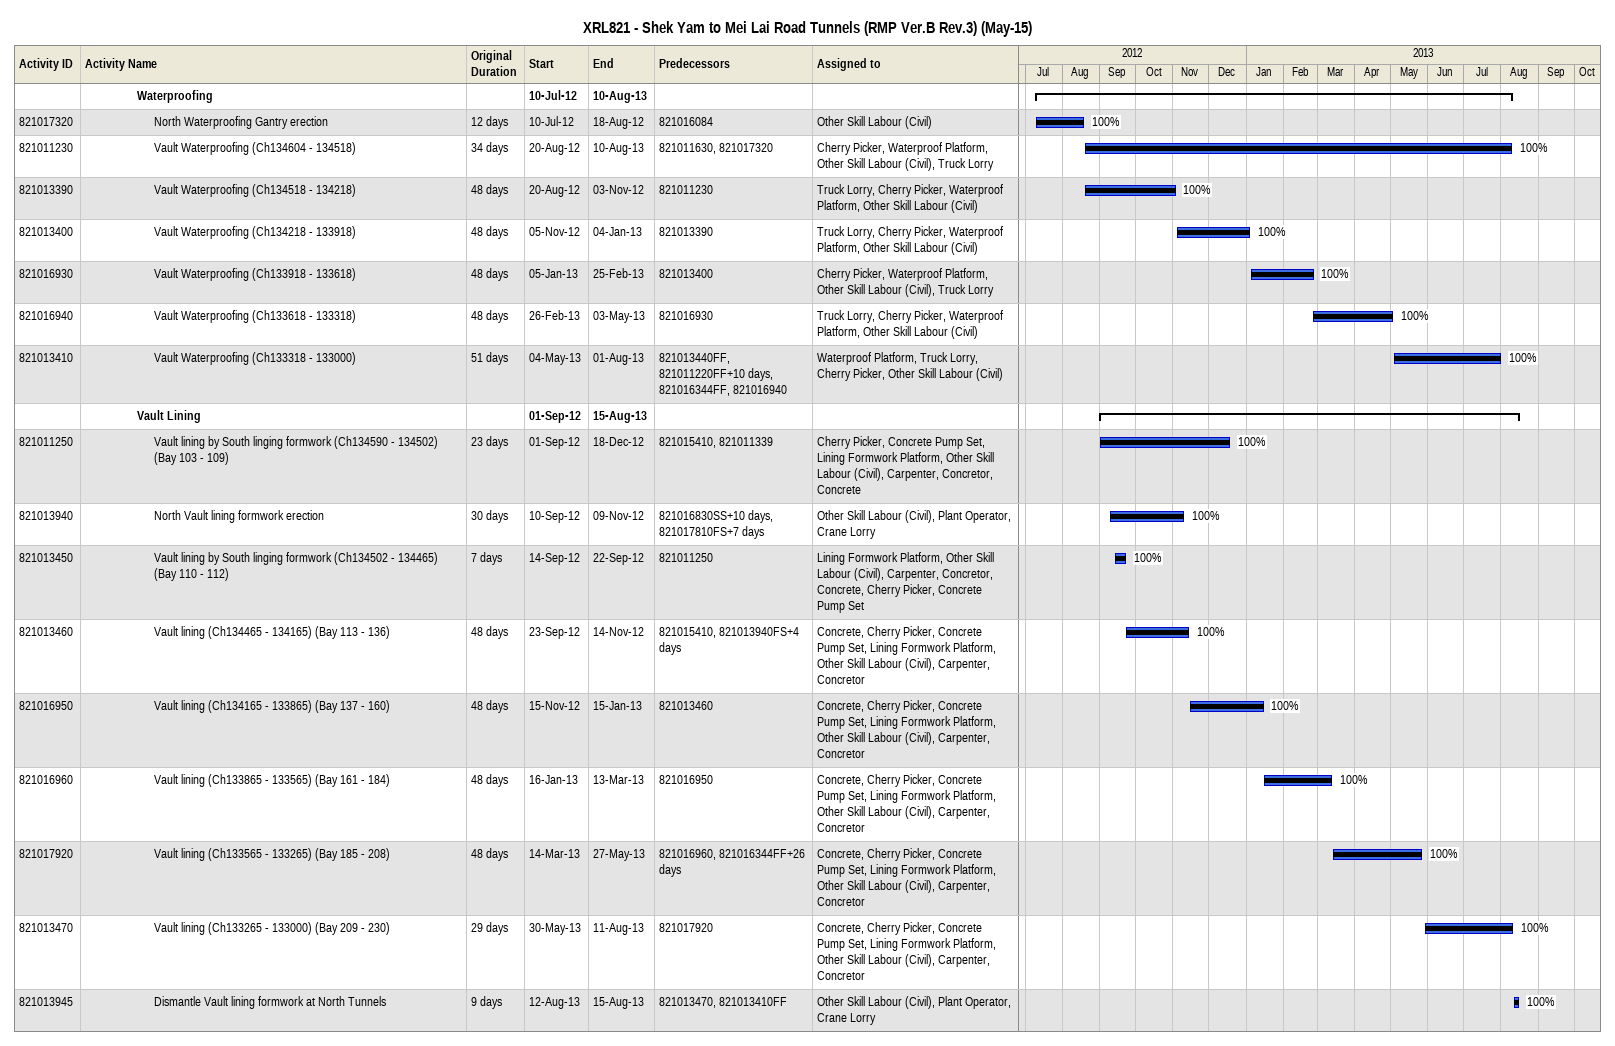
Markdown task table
XRL821 - Shek Yam to Mei Lai Road Tunnels (RMP Ver.B Rev.3) (May-15)

| ID | Level | Task | Original duration | Start | Finish | Predecessors | Resources | % complete |
|---|---|---|---|---|---|---|---|---|
|  | 4 | **Waterproofing** |  | 2012-07-10 | 2013-08-10 |  |  |  |
| 821017320 | 5 | North Waterproofing Gantry erection | 12d | 2012-07-10 | 2012-08-18 | 821016084 | Other Skill Labour (Civil) | 100 |
| 821011230 | 5 | Vault Waterproofing (Ch134604 - 134518) | 34d | 2012-08-20 | 2013-08-10 | 821011630, 821017320 | Cherry Picker, Waterproof Platform, Other Skill Labour (Civil), Truck Lorry | 100 |
| 821013390 | 5 | Vault Waterproofing (Ch134518 - 134218) | 48d | 2012-08-20 | 2012-11-03 | 821011230 | Truck Lorry, Cherry Picker, Waterproof Platform, Other Skill Labour (Civil) | 100 |
| 821013400 | 5 | Vault Waterproofing (Ch134218 - 133918) | 48d | 2012-11-05 | 2013-01-04 | 821013390 | Truck Lorry, Cherry Picker, Waterproof Platform, Other Skill Labour (Civil) | 100 |
| 821016930 | 5 | Vault Waterproofing (Ch133918 - 133618) | 48d | 2013-01-05 | 2013-02-25 | 821013400 | Cherry Picker, Waterproof Platform, Other Skill Labour (Civil), Truck Lorry | 100 |
| 821016940 | 5 | Vault Waterproofing (Ch133618 - 133318) | 48d | 2013-02-26 | 2013-05-03 | 821016930 | Truck Lorry, Cherry Picker, Waterproof Platform, Other Skill Labour (Civil) | 100 |
| 821013410 | 5 | Vault Waterproofing (Ch133318 - 133000) | 51d | 2013-05-04 | 2013-08-01 | 821013440FF, 821011220FF+10d, 821016344FF, 821016940 | Waterproof Platform, Truck Lorry, Cherry Picker, Other Skill Labour (Civil) | 100 |
|  | 4 | **Vault Lining** |  | 2012-09-01 | 2013-08-15 |  |  |  |
| 821011250 | 5 | Vault lining by South linging formwork (Ch134590 - 134502) (Bay 103 - 109) | 23d | 2012-09-01 | 2012-12-18 | 821015410, 821011339 | Cherry Picker, Concrete Pump Set, Lining Formwork Platform, Other Skill Labour (Civil), Carpenter, Concretor, Concrete | 100 |
| 821013940 | 5 | North Vault lining formwork erection | 30d | 2012-09-10 | 2012-11-09 | 821016830SS+10d, 821017810FS+7d | Other Skill Labour (Civil), Plant Operator, Crane Lorry | 100 |
| 821013450 | 5 | Vault lining by South linging formwork (Ch134502 - 134465) (Bay 110 - 112) | 7d | 2012-09-14 | 2012-09-22 | 821011250 | Lining Formwork Platform, Other Skill Labour (Civil), Carpenter, Concretor, Concrete, Cherry Picker, Concrete Pump Set | 100 |
| 821013460 | 5 | Vault lining (Ch134465 - 134165) (Bay 113 - 136) | 48d | 2012-09-23 | 2012-11-14 | 821015410, 821013940FS+4d | Concrete, Cherry Picker, Concrete Pump Set, Lining Formwork Platform, Other Skill Labour (Civil), Carpenter, Concretor | 100 |
| 821016950 | 5 | Vault lining (Ch134165 - 133865) (Bay 137 - 160) | 48d | 2012-11-15 | 2013-01-15 | 821013460 | Concrete, Cherry Picker, Concrete Pump Set, Lining Formwork Platform, Other Skill Labour (Civil), Carpenter, Concretor | 100 |
| 821016960 | 5 | Vault lining (Ch133865 - 133565) (Bay 161 - 184) | 48d | 2013-01-16 | 2013-03-13 | 821016950 | Concrete, Cherry Picker, Concrete Pump Set, Lining Formwork Platform, Other Skill Labour (Civil), Carpenter, Concretor | 100 |
| 821017920 | 5 | Vault lining (Ch133565 - 133265) (Bay 185 - 208) | 48d | 2013-03-14 | 2013-05-27 | 821016960, 821016344FF+26d | Concrete, Cherry Picker, Concrete Pump Set, Lining Formwork Platform, Other Skill Labour (Civil), Carpenter, Concretor | 100 |
| 821013470 | 5 | Vault lining (Ch133265 - 133000) (Bay 209 - 230) | 29d | 2013-05-30 | 2013-08-11 | 821017920 | Concrete, Cherry Picker, Concrete Pump Set, Lining Formwork Platform, Other Skill Labour (Civil), Carpenter, Concretor | 100 |
| 821013945 | 5 | Dismantle Vault lining formwork at North Tunnels | 9d | 2013-08-12 | 2013-08-15 | 821013470, 821013410FF | Other Skill Labour (Civil), Plant Operator, Crane Lorry | 100 |
